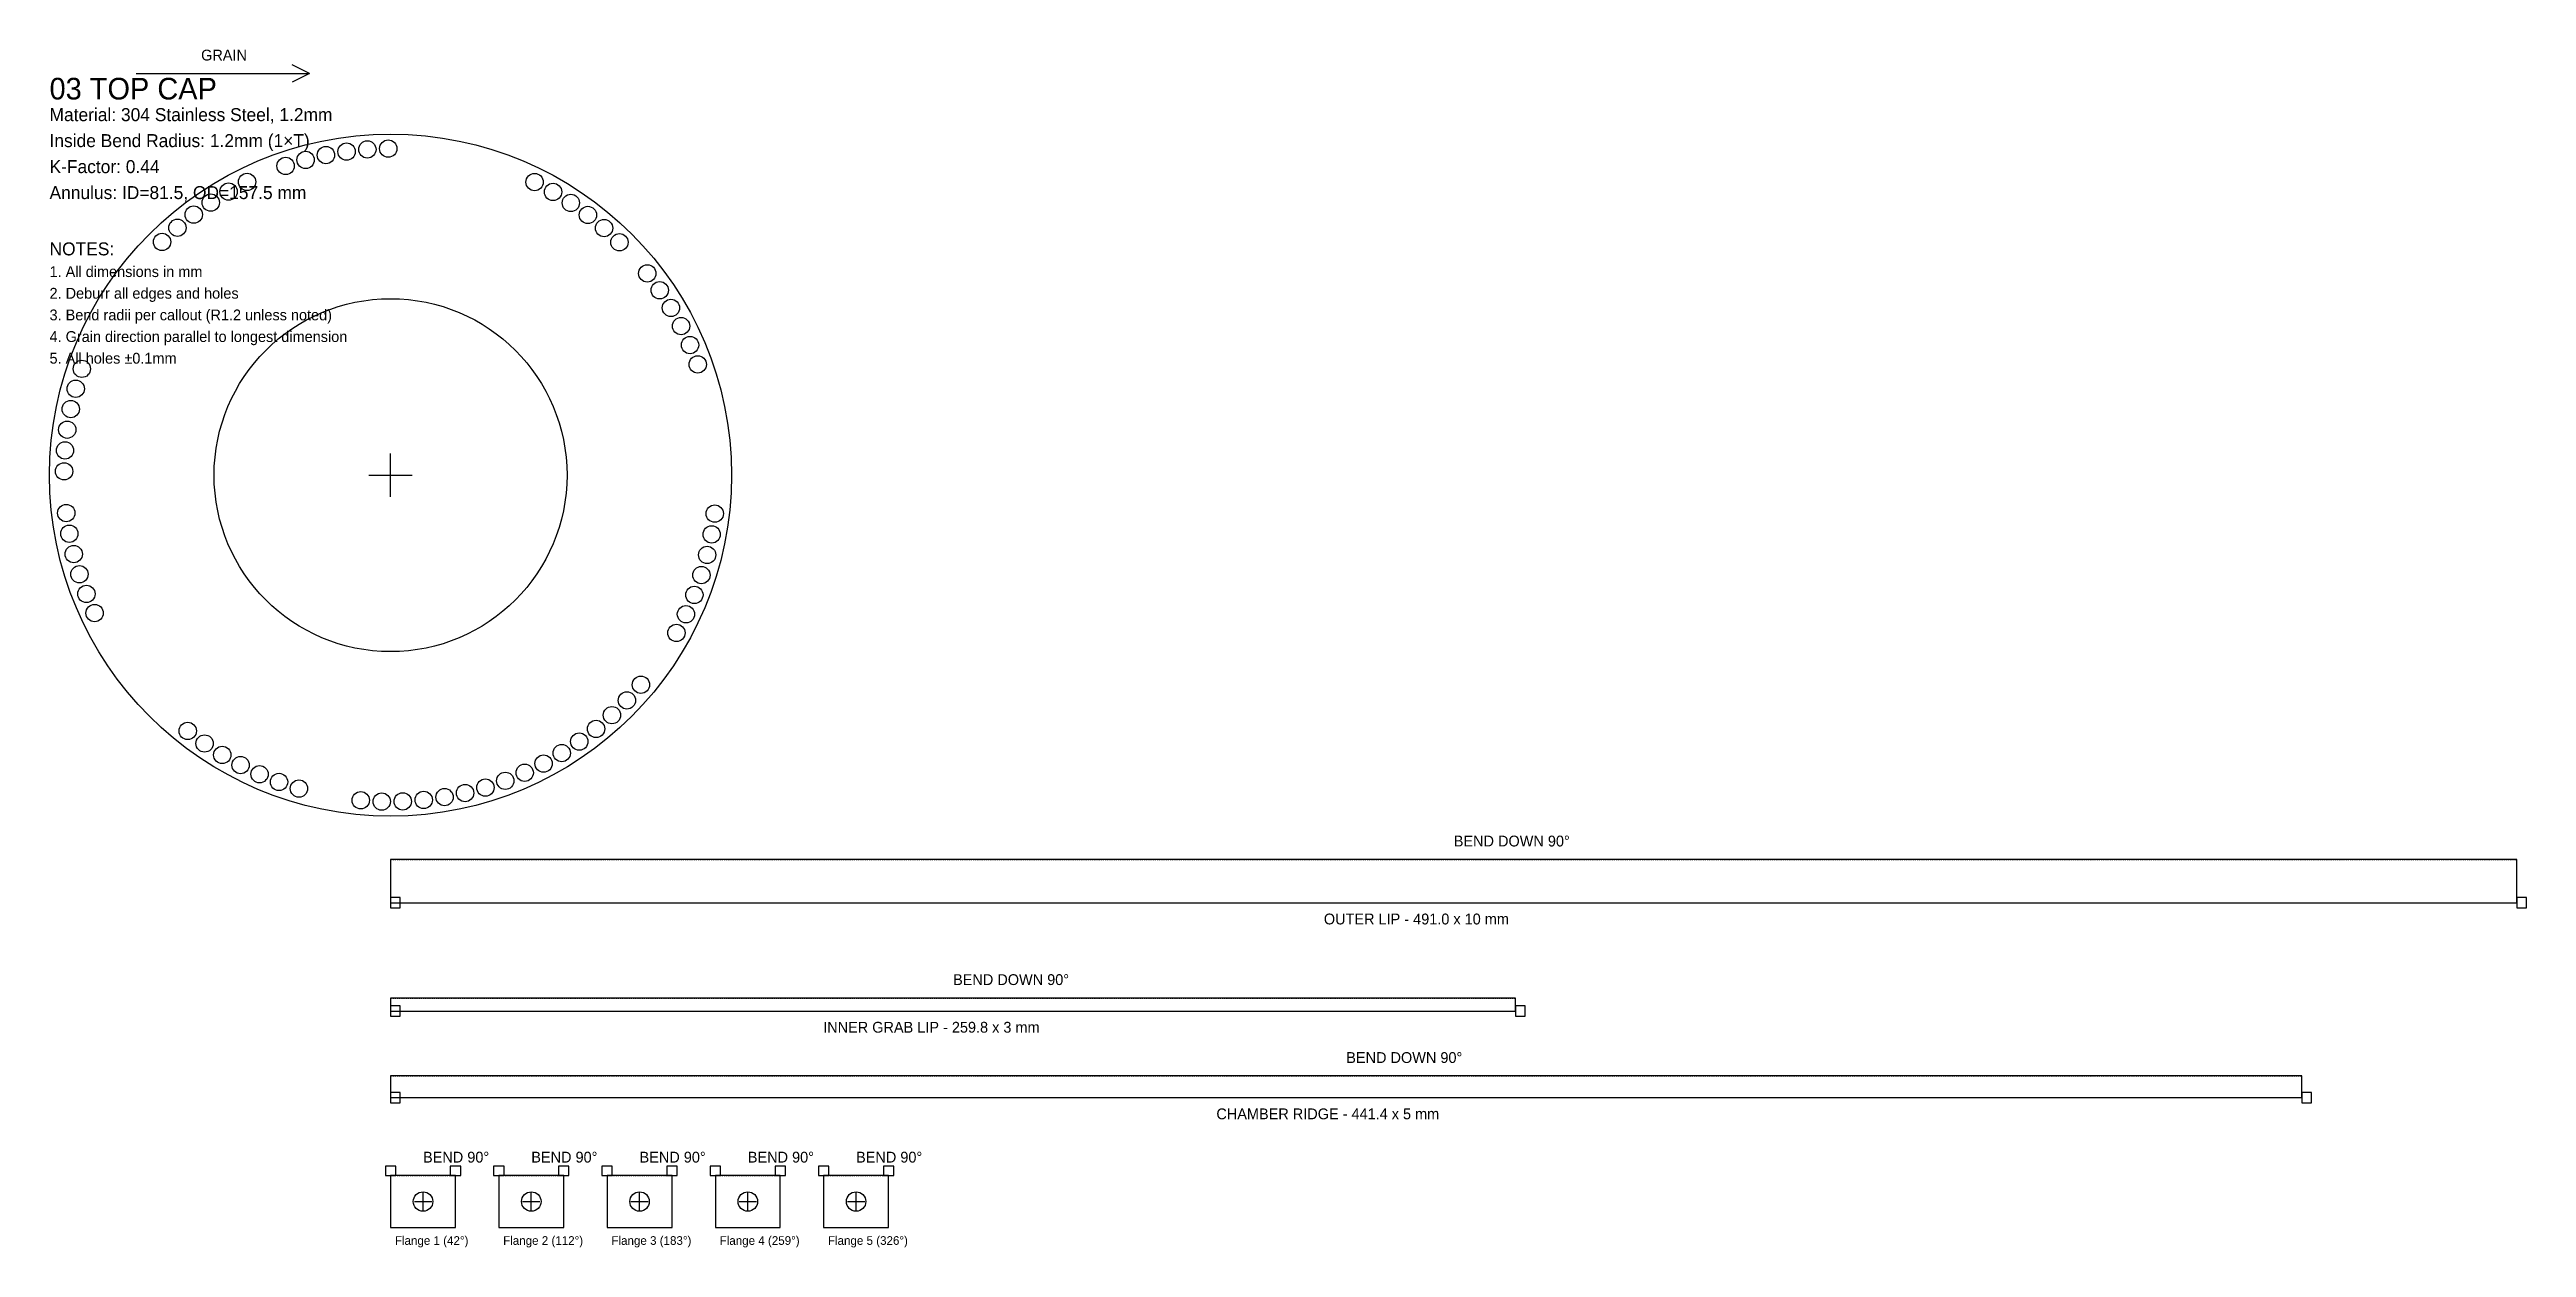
# Model space of a CAD drawing. Header units: metres. Extents: x -79 to 493, y -178 to 98.
import ezdxf

# ---------------------------------------------------------------- set-up
doc = ezdxf.new("R2010")
doc.units = ezdxf.units.M
doc.linetypes.add('DASHED', pattern=[0.5, 0.25, -0.25])
for name, color, linetype in [('BEND', 2, 'DASHED'), ('CENTERLINE', 6, 'Continuous'), ('CUT', 1, 'Continuous'), ('HOLE', 3, 'Continuous'), ('LABEL', 4, 'Continuous')]:
    doc.layers.add(name, color=color, linetype=linetype)

msp = doc.modelspace()

# ---------------------------------------------------------------- linework, layer by layer
at = {"layer": 'BEND'}
for p, q in [((0, -88.75), (491.03, -88.75)), ((0, -120.75), (259.81, -120.75)), ((0, -138.75), (441.39, -138.75)), ((0, -161.75), (15, -161.75)), ((25, -161.75), (40, -161.75)), ((50, -161.75), (65, -161.75)), ((75, -161.75), (90, -161.75)), ((100, -161.75), (115, -161.75))]:
    msp.add_line(p, q, dxfattribs=at)
at = {"layer": 'CENTERLINE'}
for p, q in [((-5, 0), (5, 0)), ((0, -5), (0, 5)), ((7.5, -169.75), (7.5, -165.75)), ((32.5, -169.75), (32.5, -165.75)), ((57.5, -169.75), (57.5, -165.75)), ((82.5, -169.75), (82.5, -165.75)), ((107.5, -169.75), (107.5, -165.75)), ((5.5, -167.75), (9.5, -167.75)), ((30.5, -167.75), (34.5, -167.75)), ((55.5, -167.75), (59.5, -167.75)), ((80.5, -167.75), (84.5, -167.75)), ((105.5, -167.75), (109.5, -167.75))]:
    msp.add_line(p, q, dxfattribs=at)
at = {"layer": 'CUT'}
for points in [[(0, -98.75), (491.03, -98.75), (491.03, -88.75), (0, -88.75), (0, -98.75)], [(0, -99.95), (2.2, -99.95), (2.2, -97.55), (0, -97.55), (0, -99.95)], [(491.03, -99.95), (493.23, -99.95), (493.23, -97.55), (491.03, -97.55), (491.03, -99.95)], [(0, -123.75), (259.81, -123.75), (259.81, -120.75), (0, -120.75), (0, -123.75)], [(0, -124.95), (2.2, -124.95), (2.2, -122.55), (0, -122.55), (0, -124.95)], [(259.81, -124.95), (262.01, -124.95), (262.01, -122.55), (259.81, -122.55), (259.81, -124.95)], [(0, -143.75), (441.39, -143.75), (441.39, -138.75), (0, -138.75), (0, -143.75)], [(0, -144.95), (2.2, -144.95), (2.2, -142.55), (0, -142.55), (0, -144.95)], [(441.39, -144.95), (443.59, -144.95), (443.59, -142.55), (441.39, -142.55), (441.39, -144.95)], [(-1.2, -161.75), (1.2, -161.75), (1.2, -159.55), (-1.2, -159.55), (-1.2, -161.75)], [(13.8, -161.75), (16.2, -161.75), (16.2, -159.55), (13.8, -159.55), (13.8, -161.75)], [(23.8, -161.75), (26.2, -161.75), (26.2, -159.55), (23.8, -159.55), (23.8, -161.75)], [(38.8, -161.75), (41.2, -161.75), (41.2, -159.55), (38.8, -159.55), (38.8, -161.75)], [(48.8, -161.75), (51.2, -161.75), (51.2, -159.55), (48.8, -159.55), (48.8, -161.75)], [(63.8, -161.75), (66.2, -161.75), (66.2, -159.55), (63.8, -159.55), (63.8, -161.75)], [(73.8, -161.75), (76.2, -161.75), (76.2, -159.55), (73.8, -159.55), (73.8, -161.75)], [(88.8, -161.75), (91.2, -161.75), (91.2, -159.55), (88.8, -159.55), (88.8, -161.75)], [(98.8, -161.75), (101.2, -161.75), (101.2, -159.55), (98.8, -159.55), (98.8, -161.75)], [(113.8, -161.75), (116.2, -161.75), (116.2, -159.55), (113.8, -159.55), (113.8, -161.75)], [(0, -173.75), (15, -173.75), (15, -161.75), (0, -161.75), (0, -173.75)], [(25, -173.75), (40, -173.75), (40, -161.75), (25, -161.75), (25, -173.75)], [(50, -173.75), (65, -173.75), (65, -161.75), (50, -161.75), (50, -173.75)], [(75, -173.75), (90, -173.75), (90, -161.75), (75, -161.75), (75, -173.75)], [(100, -173.75), (115, -173.75), (115, -161.75), (100, -161.75), (100, -173.75)]]:
    msp.add_lwpolyline(points, close=True, dxfattribs=at)
for radius in [78.75, 40.75]:
    msp.add_circle((0, 0), radius, dxfattribs=at)
at = {"layer": 'HOLE'}
for centre, radius in [((-19.61, 72.8), 2), ((-14.92, 73.91), 2), ((-10.16, 74.71), 2), ((-5.36, 75.21), 2), ((-0.54, 75.4), 2), ((-33.14, 67.72), 2), ((-24.23, 71.4), 2), ((33.26, 67.67), 2), ((-41.52, 62.94), 2), ((-37.41, 65.47), 2), ((37.52, 65.4), 2), ((41.63, 62.87), 2), ((-49.21, 57.12), 2), ((-45.46, 60.16), 2), ((45.56, 60.08), 2), ((49.31, 57.04), 2), ((-52.77, 53.86), 2), ((52.86, 53.77), 2), ((59.29, 46.58), 2), ((62.15, 42.7), 2), ((64.75, 38.63), 2), ((67.09, 34.41), 2), ((69.15, 30.05), 2), ((-71.29, 24.55), 2), ((70.93, 25.57), 2), ((-73.84, 15.25), 2), ((-72.71, 19.94), 2), ((-74.67, 10.5), 2), ((-75.18, 5.7), 2), ((-75.39, 0.88), 2), ((-74.89, -8.75), 2), ((74.87, -8.89), 2), ((-74.18, -13.52), 2), ((-73.16, -18.24), 2), ((73.11, -18.42), 2), ((74.15, -13.69), 2), ((-71.84, -22.88), 2), ((71.78, -23.09), 2), ((-70.23, -27.43), 2), ((70.15, -27.65), 2), ((-68.34, -31.86), 2), ((68.22, -32.11), 2), ((66.02, -36.43), 2), ((54.57, -52.03), 2), ((57.81, -48.41), 2), ((-46.84, -59.08), 2), ((47.45, -58.6), 2), ((51.12, -55.43), 2), ((-42.95, -61.97), 2), ((-38.87, -64.61), 2), ((39.54, -64.2), 2), ((43.58, -61.53), 2), ((-34.64, -66.97), 2), ((-30.26, -69.06), 2), ((26.49, -70.59), 2), ((30.97, -68.74), 2), ((35.33, -66.61), 2), ((-25.76, -70.86), 2), ((-21.15, -72.37), 2), ((-6.88, -75.09), 2), ((-2.04, -75.37), 2), ((2.81, -75.35), 2), ((7.65, -75.01), 2), ((12.46, -74.36), 2), ((17.21, -73.41), 2), ((21.9, -72.15), 2), ((7.5, -167.75), 2.25), ((32.5, -167.75), 2.25), ((57.5, -167.75), 2.25), ((82.5, -167.75), 2.25), ((107.5, -167.75), 2.25)]:
    msp.add_circle(centre, radius, dxfattribs=at)
at = {"layer": 'LABEL'}
for p, q in [((-58.75, 92.75), (-18.75, 92.75)), ((-18.75, 92.75), (-22.75, 94.75)), ((-18.75, 92.75), (-22.75, 90.75))]:
    msp.add_line(p, q, dxfattribs=at)

# ---------------------------------------------------------------- texts
for s, height, p in [('GRAIN', 2.5, (-43.75, 95.75)), ('03 TOP CAP', 5, (-78.75, 86.75)), ('Material: 304 Stainless Steel, 1.2mm', 3, (-78.75, 81.75)), ('Inside Bend Radius: 1.2mm (1×T)', 3, (-78.75, 75.75)), ('K-Factor: 0.44', 3, (-78.75, 69.75)), ('Annulus: ID=81.5, OD=157.5 mm', 3, (-78.75, 63.75)), ('NOTES:', 3, (-78.75, 50.75)), ('1. All dimensions in mm', 2.5, (-78.75, 45.75)), ('2. Deburr all edges and holes', 2.5, (-78.75, 40.75)), ('3. Bend radii per callout (R1.2 unless noted)', 2.5, (-78.75, 35.75)), ('4. Grain direction parallel to longest dimension', 2.5, (-78.75, 30.75)), ('5. All holes ±0.1mm', 2.5, (-78.75, 25.75)), ('BEND DOWN 90°', 2.5, (245.52, -85.75)), ('OUTER LIP - 491.0 x 10 mm', 2.5, (215.52, -103.75)), ('BEND DOWN 90°', 2.5, (129.9, -117.75)), ('INNER GRAB LIP - 259.8 x 3 mm', 2.5, (99.9, -128.75)), ('BEND DOWN 90°', 2.5, (220.7, -135.75)), ('CHAMBER RIDGE - 441.4 x 5 mm', 2.5, (190.7, -148.75)), ('BEND 90°', 2.5, (7.5, -158.75)), ('BEND 90°', 2.5, (32.5, -158.75)), ('BEND 90°', 2.5, (57.5, -158.75)), ('BEND 90°', 2.5, (82.5, -158.75)), ('BEND 90°', 2.5, (107.5, -158.75)), ('Flange 1 (42°)', 2, (1, -177.75)), ('Flange 2 (112°)', 2, (26, -177.75)), ('Flange 3 (183°)', 2, (51, -177.75)), ('Flange 4 (259°)', 2, (76, -177.75)), ('Flange 5 (326°)', 2, (101, -177.75))]:
    msp.add_text(s, height=height, dxfattribs=at).set_placement(p)

doc.saveas('drawing.dxf')
